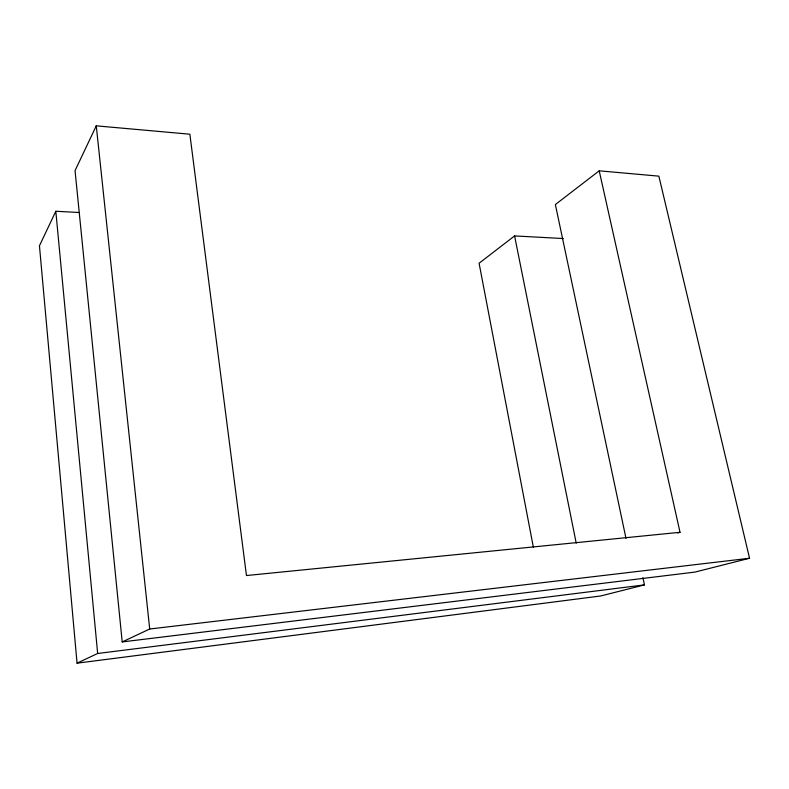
<?xml version="1.0" encoding="UTF-8"?>
<svg xmlns="http://www.w3.org/2000/svg" width="789" height="789" viewBox="0 0 789 789"><rect width="100%" height="100%" fill="white"/><g stroke="black" fill="none" stroke-linecap="round" stroke-linejoin="round"><path stroke-width="1.18" d="M79.166 212.507L55.812 211.255L39.45 245.793L77.056 663.164L600.725 595.971L644.455 584.886L642.907 577.656M599.206 170.818L680.029 532.299L246.454 575.536L189.863 134.209L96.268 125.836L75.044 170.641L122.206 641.93L694.951 572.084L749.55 558.247L658.864 176.154L599.206 170.818L555.367 204.548L625.993 538.335M563.307 238.544L514.586 235.921L479.091 263.24L533.344 547.152M77.056 663.164L97.658 653.479L644.455 584.886M122.206 641.93L149.703 629.011L749.55 558.247M677.721 532.989L680.029 532.299M514.586 235.921L576.217 543.167M96.268 125.836L149.703 629.011M55.812 211.255L97.658 653.479"/></g></svg>
